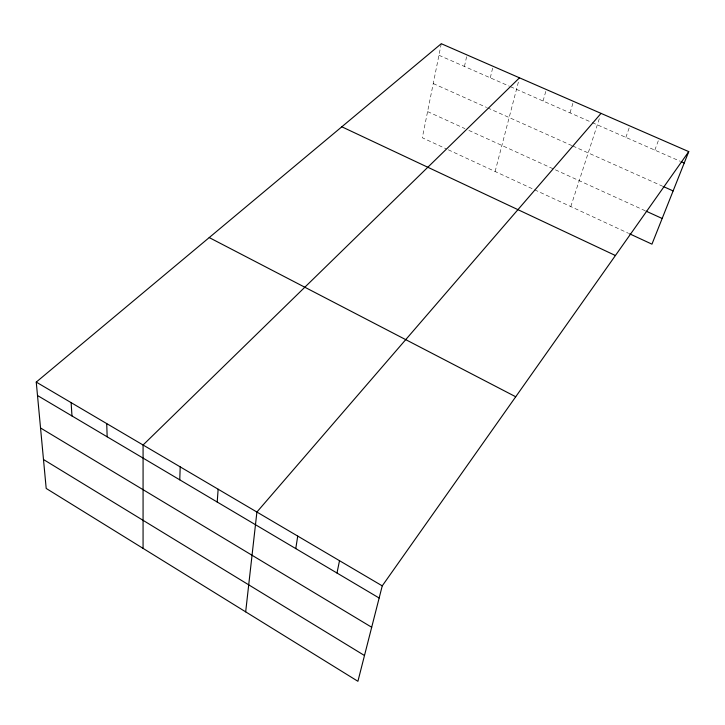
<?xml version="1.0" encoding="UTF-8"?>
<svg xmlns="http://www.w3.org/2000/svg" width="725" height="725" viewBox="0 0 725 725"><rect width="100%" height="100%" fill="white"/><g stroke="black" fill="none" stroke-linecap="round" stroke-linejoin="round"><path stroke-width="0.54" stroke-dasharray="3.62 2.72" d="M441.271 43.708L422.312 137.768L446.274 148.87M464.444 66.464L466.991 54.928M490.299 77.82L493.063 66.301M495.112 171.499L518.411 82.007M543.07 101.011L546.306 89.51M570.004 112.846L573.484 101.364M570.793 206.562L599.693 117.55M625.865 137.387L629.853 125.942M654.829 150.111L659.079 138.692M438.942 55.254L509.448 86.239M510.454 86.683L591.247 122.181M592.262 122.625L680.159 161.249M433.242 83.556L486.593 107.436M487.617 107.889L571.771 145.553M572.804 146.015L662.868 186.325M427.596 111.587L464.915 128.597M468.876 130.4L645.141 210.721M448.295 149.803L628.584 233.341"/><path stroke-width="1.09" d="M143.07 548.372L143.079 445.005L519.499 77.82M179.755 479.832L180.208 466.873M217.21 502.035L218.143 489.221M245.675 611.846L256.904 512.04L601.043 113.381M295.773 548.598L297.73 536.092M336.989 573.022L339.508 560.688M688.75 151.625L382.247 585.863L357.914 681.292L46.192 488.442L36.25 382.093L441.271 43.708L688.75 151.625L651.956 244.162L629.608 233.812M681.174 161.693L684.219 163.025M663.901 186.787L673.126 190.92M646.138 211.174L662.161 218.479M341.819 126.793L615.416 255.517M209.226 237.583L515.72 396.765M36.25 382.093L382.247 585.863M37.51 395.524L379.148 598.016M40.537 427.977L371.689 627.261M43.491 459.514L364.485 655.518M71.123 402.629L71.974 415.951M106.72 423.599L107.164 436.803"/></g></svg>
